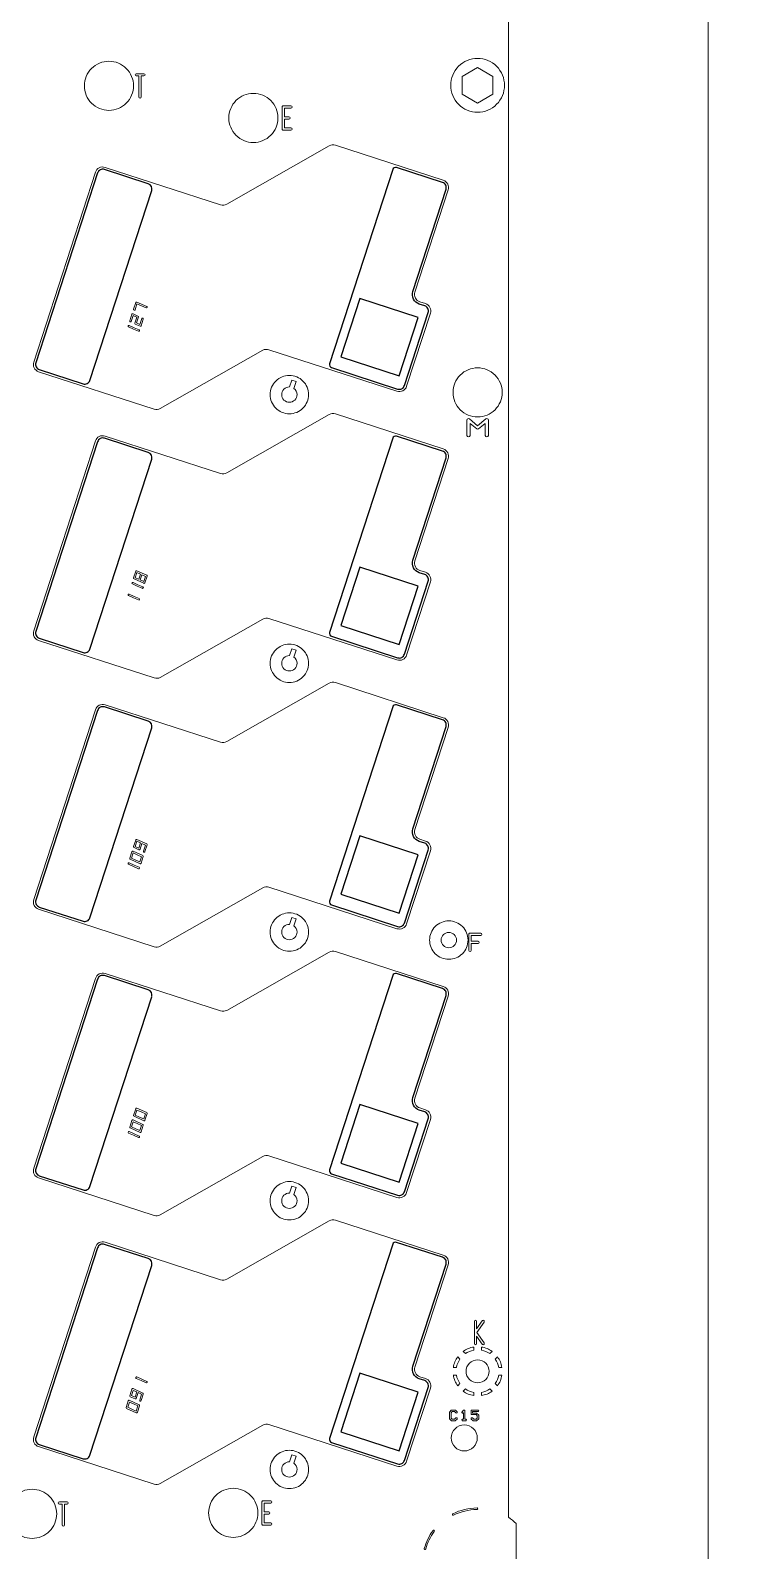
# Model space of a CAD drawing. Extents: x 2864 to 3941, y 2420 to 3182.
# Drawn here: x 3734.1 to 3779.4, y 2861.3 to 2960.3 of the extents above; entities that cross this region are included whole.
import ezdxf

# ---------------------------------------------------------------- set-up
doc = ezdxf.new("R2010")
doc.units = 0
doc.layers.get('0').update_dxf_attribs({"lineweight": 0})
for name, color, linetype in [('barcode', 1, 'Continuous'), ('susa-b', 2, 'Continuous'), ('susb-b', 3, 'Continuous')]:
    doc.layers.add(name, color=color, linetype=linetype)

msp = doc.modelspace()

# ---------------------------------------------------------------- linework, layer by layer
for p, q in [((3762.952, 2874.321), (3762.952, 2874.524)), ((3762.051, 2873.741), (3761.907, 2873.884)), ((3761.907, 2872.003), (3762.051, 2872.146)), ((3762.326, 2869.723), (3762.425, 2869.723))]:
    msp.add_line(p, q)
at = {"linetype": 'Continuous'}
for points in [[(3778.202, 2664.943), (3778.202, 2860.243), (3779.202, 2860.243, 1), (3779.202, 2860.643), (3778.202, 2860.643), (3778.202, 3063.443), (3778.202, 3080.243), (3779.202, 3080.243, 1), (3779.202, 3080.643), (3778.202, 3080.643), (3778.202, 3101.943), (3765.202, 3101.943), (3511.202, 3101.943), (3498.202, 3101.943), (3498.202, 3080.643), (3497.202, 3080.643, 1), (3497.202, 3080.243), (3498.202, 3080.243), (3498.202, 3063.443)], [(3511.202, 3063.443), (3765.202, 3063.443), (3765.202, 3060.693, 0.414215), (3763.952, 3059.443, 0.414215), (3765.202, 3058.193), (3765.202, 3053.437, -0.044688), (3765.702, 3053.034), (3765.702, 3047.853, -0.044688), (3765.202, 3047.45), (3765.202, 2863.437, -0.044688), (3765.702, 2863.034), (3765.702, 2857.853, -0.044688), (3765.202, 2857.45), (3765.202, 2673.437, -0.044688)], [(3751.049, 2953.77, 1), (3751.049, 2953.92), (3750.627, 2953.92), (3750.627, 2954.49), (3750.925, 2954.49, 1), (3750.925, 2954.64), (3750.627, 2954.64), (3750.627, 2955.21), (3751.049, 2955.21, 1), (3751.049, 2955.36), (3750.552, 2955.36, 0.414241), (3750.477, 2955.285), (3750.477, 2954.565)], [(3750.477, 2954.565), (3750.477, 2953.845, 0.414241), (3750.552, 2953.77), (3751.049, 2953.77)], [(3763.9, 2933.898), (3763.9, 2934.891, 0.63678), (3763.736, 2934.968), (3763.204, 2934.525), (3762.672, 2934.968, 0.63678), (3762.508, 2934.891), (3762.508, 2933.898, 1), (3762.708, 2933.898), (3762.708, 2934.678)], [(3762.708, 2934.678), (3763.14, 2934.318, 0.362064), (3763.268, 2934.318), (3763.7, 2934.678)], [(3763.7, 2934.678), (3763.7, 2933.898, 1), (3763.9, 2933.898)], [(3763.406, 2901.323, 1), (3763.406, 2901.473), (3762.71, 2901.473, 0.414241), (3762.635, 2901.398), (3762.635, 2900.876)], [(3762.635, 2900.876), (3762.635, 2900.355, 1), (3762.785, 2900.355), (3762.785, 2900.801), (3763.232, 2900.801, 1), (3763.232, 2900.951), (3762.785, 2900.951), (3762.785, 2901.323), (3763.406, 2901.323)], [(3763.138, 2875.712), (3763.138, 2876.192, 1), (3762.988, 2876.192), (3762.988, 2874.751, 1), (3763.138, 2874.751), (3763.138, 2875.231)], [(3763.621, 2874.794), (3763.154, 2875.471), (3763.621, 2876.149, 1), (3763.498, 2876.234), (3763.138, 2875.712)], [(3763.138, 2875.231), (3763.498, 2874.709, 1), (3763.621, 2874.794)], [(3762.261, 2874.238), (3762.404, 2874.094, -0.106991), (3762.952, 2874.321)], [(3763.452, 2874.524), (3763.452, 2874.321, -0.106992), (3763.999, 2874.094), (3764.142, 2874.238)], [(3761.621, 2873.193), (3761.824, 2873.193, -0.106992), (3762.051, 2873.741)], [(3764.496, 2873.884), (3764.352, 2873.741, -0.106991), (3764.579, 2873.193), (3764.782, 2873.193)], [(3762.051, 2872.146, -0.106993), (3761.824, 2872.693), (3761.621, 2872.693)], [(3764.782, 2872.693), (3764.579, 2872.693, -0.106992), (3764.352, 2872.146), (3764.496, 2872.003)], [(3762.952, 2871.363), (3762.952, 2871.566, -0.106992), (3762.404, 2871.793), (3762.261, 2871.649)], [(3764.142, 2871.649), (3763.999, 2871.793, -0.106991), (3763.452, 2871.566), (3763.452, 2871.363)], [(3762.425, 2869.723, 1), (3762.425, 2869.823), (3762.376, 2869.823), (3762.376, 2870.369, 0.669786), (3762.29, 2870.404), (3762.191, 2870.305, 1), (3762.262, 2870.234), (3762.276, 2870.248)], [(3762.276, 2870.248), (3762.276, 2869.823), (3762.227, 2869.823, 1), (3762.227, 2869.723), (3762.326, 2869.723)], [(3749.738, 2862.923, 1), (3749.738, 2863.073), (3749.317, 2863.073), (3749.317, 2863.643), (3749.614, 2863.643, 1), (3749.614, 2863.793), (3749.317, 2863.793), (3749.317, 2864.364), (3749.738, 2864.364, 1), (3749.738, 2864.514), (3749.242, 2864.514, 0.414241), (3749.167, 2864.439), (3749.167, 2863.718)], [(3749.167, 2863.718), (3749.167, 2862.998, 0.414241), (3749.242, 2862.923), (3749.738, 2862.923)], [(3761.591, 2863.663, 1), (3761.635, 2863.573, -0.113856), (3763.165, 2863.943)]]:
    msp.add_lwpolyline(points, format="xyb", dxfattribs=at)
for points in [[(3740.81, 2956.661, 0.414214), (3739.21, 2958.261, 0.414214), (3737.61, 2956.661, 0.414214), (3739.21, 2955.061, 0.414214)], [(3764.952, 2956.693, 0.414215), (3763.202, 2958.443, 0.414215), (3761.452, 2956.693, 0.414215), (3763.202, 2954.943, 0.414215)], [(3741.488, 2957.301, 1), (3741.488, 2957.451), (3741.24, 2957.451), (3740.992, 2957.451, 1), (3740.992, 2957.301), (3741.165, 2957.301), (3741.165, 2955.936, 1), (3741.315, 2955.936), (3741.315, 2957.301)], [(3750.21, 2954.57, 0.414215), (3748.61, 2956.17, 0.414215), (3747.01, 2954.57, 0.414215), (3748.61, 2952.97, 0.414215)], [(3761.29, 2949.88, 0.41422), (3760.968, 2950.51), (3753.948, 2952.792, 0.211093), (3753.546, 2952.75), (3746.879, 2948.951, -0.211093), (3746.477, 2948.91), (3738.961, 2951.352, 0.41422), (3738.331, 2951.031), (3734.314, 2938.668, 0.414215), (3734.635, 2938.038), (3742.151, 2935.595, 0.211093), (3742.553, 2935.637), (3749.22, 2939.436, -0.211091), (3749.622, 2939.477), (3757.951, 2936.77, 0.414218), (3758.581, 2937.091), (3760.126, 2941.847, 0.414217), (3759.805, 2942.477), (3759.447, 2942.593, -0.414216), (3759.126, 2943.223)], [(3741.667, 2942.288), (3741.025, 2942.574, 0.447551), (3740.957, 2942.544), (3740.816, 2942.112, 1), (3740.911, 2942.081), (3741.035, 2942.46), (3741.626, 2942.196, 1)], [(3741.447, 2941.466, 1), (3741.351, 2941.497), (3741.228, 2941.117), (3740.999, 2941.22), (3741.126, 2941.609, 0.385532), (3741.098, 2941.67), (3740.777, 2941.813, 0.447551), (3740.709, 2941.783), (3740.569, 2941.351, 1), (3740.664, 2941.32), (3740.787, 2941.699), (3741.017, 2941.597), (3740.89, 2941.208, 0.385532), (3740.917, 2941.147), (3741.238, 2941.003, 0.447551), (3741.306, 2941.034)], [(3741.172, 2940.766), (3740.851, 2940.909), (3740.53, 2941.053, 1), (3740.489, 2940.961), (3740.81, 2940.818), (3741.131, 2940.675, 1)], [(3752.202, 2936.551, 0.414215), (3750.952, 2937.801, 0.414215), (3749.702, 2936.551, 0.414215), (3750.952, 2935.301, 0.414215)], [(3751.452, 2936.551, -0.414217), (3750.952, 2936.051, -0.414217), (3750.452, 2936.551, -0.414217), (3750.952, 2937.051, -0.002897), (3750.957, 2937.051), (3751.103, 2937.502), (3751.388, 2937.409), (3751.242, 2936.958, -0.242589)], [(3764.802, 2936.693, 0.414215), (3763.202, 2938.293, 0.414215), (3761.602, 2936.693, 0.414215), (3763.202, 2935.093, 0.414215)], [(3761.29, 2932.38, 0.41422), (3760.968, 2933.01), (3753.948, 2935.292, 0.211093), (3753.546, 2935.25), (3746.879, 2931.451, -0.211093), (3746.477, 2931.41), (3738.961, 2933.852, 0.41422), (3738.331, 2933.531), (3734.314, 2921.168, 0.414215), (3734.635, 2920.538), (3742.151, 2918.095, 0.211093), (3742.553, 2918.137), (3749.22, 2921.936, -0.211091), (3749.622, 2921.977), (3757.951, 2919.27, 0.414218), (3758.581, 2919.591), (3760.126, 2924.347, 0.414217), (3759.805, 2924.977), (3759.447, 2925.093, -0.414216), (3759.126, 2925.723)], [(3741.694, 2924.726, 0.385532), (3741.667, 2924.788), (3741.025, 2925.074, 0.447551), (3740.957, 2925.044), (3740.816, 2924.612, 0.385532), (3740.844, 2924.551), (3741.485, 2924.264, 0.447551), (3741.554, 2924.295)], [(3741.172, 2923.266), (3740.851, 2923.409), (3740.53, 2923.553, 1), (3740.489, 2923.461), (3740.81, 2923.318), (3741.131, 2923.175, 1)], [(3741.419, 2924.027), (3741.098, 2924.17), (3740.777, 2924.313, 1), (3740.737, 2924.222), (3741.058, 2924.079), (3741.379, 2923.935, 1)], [(3752.202, 2919.051, 0.414215), (3750.952, 2920.301, 0.414215), (3749.702, 2919.051, 0.414215), (3750.952, 2917.801, 0.414215)], [(3751.452, 2919.051, -0.414217), (3750.952, 2918.551, -0.414217), (3750.452, 2919.051, -0.414217), (3750.952, 2919.551, -0.002897), (3750.957, 2919.551), (3751.103, 2920.002), (3751.388, 2919.909), (3751.242, 2919.458, -0.242589)], [(3761.29, 2914.88, 0.41422), (3760.968, 2915.51), (3753.948, 2917.792, 0.211093), (3753.546, 2917.75), (3746.879, 2913.951, -0.211093), (3746.477, 2913.91), (3738.961, 2916.352, 0.41422), (3738.331, 2916.031), (3734.314, 2903.668, 0.414215), (3734.635, 2903.038), (3742.151, 2900.595, 0.211093), (3742.553, 2900.637), (3749.22, 2904.436, -0.211091), (3749.622, 2904.477), (3757.951, 2901.77, 0.414218), (3758.581, 2902.091), (3760.126, 2906.847, 0.414217), (3759.805, 2907.477), (3759.447, 2907.593, -0.414216), (3759.126, 2908.223)], [(3741.446, 2906.465, 0.385532), (3741.419, 2906.527), (3740.777, 2906.813, 0.447551), (3740.709, 2906.783), (3740.569, 2906.351, 0.385532), (3740.596, 2906.29), (3741.238, 2906.003, 0.447551), (3741.306, 2906.034)], [(3741.694, 2907.226, 0.385532), (3741.667, 2907.288), (3741.025, 2907.574, 0.447551), (3740.957, 2907.544), (3740.816, 2907.112, 0.385532), (3740.844, 2907.051), (3741.165, 2906.908, 0.447551), (3741.233, 2906.938), (3741.356, 2907.317), (3741.585, 2907.215), (3741.458, 2906.825, 1), (3741.553, 2906.794)], [(3741.172, 2905.766), (3740.851, 2905.909), (3740.53, 2906.053, 1), (3740.489, 2905.961), (3740.81, 2905.818), (3741.131, 2905.675, 1)], [(3752.202, 2901.551, 0.414215), (3750.952, 2902.801, 0.414215), (3749.702, 2901.551, 0.414215), (3750.952, 2900.301, 0.414215)], [(3751.452, 2901.551, -0.414217), (3750.952, 2901.051, -0.414217), (3750.452, 2901.551, -0.414217), (3750.952, 2902.051, -0.002897), (3750.957, 2902.051), (3751.103, 2902.502), (3751.388, 2902.409), (3751.242, 2901.958, -0.242589)], [(3762.577, 2901.026, 0.414215), (3761.327, 2902.276, 0.414215), (3760.077, 2901.026, 0.414215), (3761.327, 2899.776, 0.414215)], [(3761.827, 2901.026, -0.414217), (3761.327, 2900.526, -0.414217), (3760.827, 2901.026, -0.414217), (3761.327, 2901.526, -0.414217)], [(3761.29, 2897.38, 0.41422), (3760.968, 2898.01), (3753.948, 2900.292, 0.211093), (3753.546, 2900.25), (3746.879, 2896.451, -0.211093), (3746.477, 2896.41), (3738.961, 2898.852, 0.41422), (3738.331, 2898.531), (3734.314, 2886.168, 0.414215), (3734.635, 2885.538), (3742.151, 2883.095, 0.211093), (3742.553, 2883.137), (3749.22, 2886.936, -0.211091), (3749.622, 2886.977), (3757.951, 2884.27, 0.414218), (3758.581, 2884.591), (3760.126, 2889.347, 0.414217), (3759.805, 2889.977), (3759.447, 2890.093, -0.414216), (3759.126, 2890.723)], [(3741.694, 2889.726, 0.385532), (3741.667, 2889.788), (3741.025, 2890.074, 0.447551), (3740.957, 2890.044), (3740.816, 2889.612, 0.385532), (3740.844, 2889.551), (3741.485, 2889.264, 0.447551), (3741.554, 2889.295)], [(3741.446, 2888.965, 0.385532), (3741.419, 2889.027), (3740.777, 2889.313, 0.447551), (3740.709, 2889.283), (3740.569, 2888.851, 0.385532), (3740.596, 2888.79), (3741.238, 2888.503, 0.447551), (3741.306, 2888.534)], [(3741.172, 2888.266), (3740.851, 2888.409), (3740.53, 2888.553, 1), (3740.489, 2888.461), (3740.81, 2888.318), (3741.131, 2888.175, 1)], [(3752.202, 2884.051, 0.414215), (3750.952, 2885.301, 0.414215), (3749.702, 2884.051, 0.414215), (3750.952, 2882.801, 0.414215)], [(3751.452, 2884.051, -0.414217), (3750.952, 2883.551, -0.414217), (3750.452, 2884.051, -0.414217), (3750.952, 2884.551, -0.002897), (3750.957, 2884.551), (3751.103, 2885.002), (3751.388, 2884.909), (3751.242, 2884.458, -0.242589)], [(3761.29, 2879.88, 0.41422), (3760.968, 2880.51), (3753.948, 2882.792, 0.211093), (3753.546, 2882.75), (3746.879, 2878.951, -0.211093), (3746.477, 2878.91), (3738.961, 2881.352, 0.41422), (3738.331, 2881.031), (3734.314, 2868.668, 0.414215), (3734.635, 2868.038), (3742.151, 2865.595, 0.211093), (3742.553, 2865.637), (3749.22, 2869.436, -0.211091), (3749.622, 2869.477), (3757.951, 2866.77, 0.414218), (3758.581, 2867.091), (3760.126, 2871.847, 0.414217), (3759.805, 2872.477), (3759.447, 2872.593, -0.414216), (3759.126, 2873.223)], [(3763.952, 2872.943, 0.414216), (3763.202, 2873.693, 0.414216), (3762.452, 2872.943, 0.414216), (3763.202, 2872.193, 0.414216)], [(3741.667, 2872.288), (3741.346, 2872.431), (3741.025, 2872.574, 1), (3740.984, 2872.483), (3741.305, 2872.34), (3741.626, 2872.196, 1)], [(3741.446, 2871.465, 0.385532), (3741.419, 2871.527), (3740.777, 2871.813, 0.447551), (3740.709, 2871.783), (3740.569, 2871.351, 0.385532), (3740.596, 2871.29), (3740.917, 2871.147, 0.447551), (3740.985, 2871.177), (3741.108, 2871.556), (3741.338, 2871.454), (3741.211, 2871.065, 1), (3741.306, 2871.034)], [(3741.199, 2870.705, 0.385532), (3741.172, 2870.766), (3740.53, 2871.053, 0.447551), (3740.462, 2871.022), (3740.322, 2870.591, 0.385532), (3740.349, 2870.529), (3740.991, 2870.243, 0.447551), (3741.059, 2870.273)], [(3761.86, 2869.837, 1), (3761.789, 2869.908), (3761.705, 2869.823), (3761.547, 2869.823), (3761.477, 2869.893), (3761.477, 2870.249), (3761.547, 2870.319), (3761.705, 2870.319), (3761.789, 2870.234, 1), (3761.86, 2870.305), (3761.761, 2870.404, 0.200121), (3761.725, 2870.419), (3761.527, 2870.419, 0.200121), (3761.491, 2870.404), (3761.392, 2870.305, 0.200121), (3761.377, 2870.27), (3761.377, 2869.872, 0.200121), (3761.392, 2869.837), (3761.491, 2869.738, 0.200121), (3761.527, 2869.723), (3761.725, 2869.723, 0.200121), (3761.761, 2869.738)], [(3763.275, 2869.872), (3763.275, 2870.071, 0.200121), (3763.26, 2870.107), (3763.161, 2870.206, 0.200121), (3763.125, 2870.22), (3762.877, 2870.22), (3762.877, 2870.319), (3763.225, 2870.319, 1), (3763.225, 2870.419), (3762.827, 2870.419, 0.414253), (3762.777, 2870.369), (3762.777, 2870.17, 0.414253), (3762.827, 2870.12), (3763.105, 2870.12), (3763.175, 2870.05), (3763.175, 2869.893), (3763.105, 2869.823), (3762.947, 2869.823), (3762.863, 2869.908, 1), (3762.792, 2869.837), (3762.891, 2869.738, 0.200121), (3762.927, 2869.723), (3763.125, 2869.723, 0.200121), (3763.161, 2869.738), (3763.26, 2869.837, 0.200121)], [(3763.181, 2868.606, 0.414215), (3762.331, 2869.456, 0.414215), (3761.481, 2868.606, 0.414215), (3762.331, 2867.756, 0.414215)], [(3752.202, 2866.551, 0.414215), (3750.952, 2867.801, 0.414215), (3749.702, 2866.551, 0.414215), (3750.952, 2865.301, 0.414215)], [(3751.452, 2866.551, -0.414217), (3750.952, 2866.051, -0.414217), (3750.452, 2866.551, -0.414217), (3750.952, 2867.051, -0.002897), (3750.957, 2867.051), (3751.103, 2867.502), (3751.388, 2867.409), (3751.242, 2866.958, -0.242589)], [(3735.81, 2863.661, 0.414214), (3734.21, 2865.261, 0.414214), (3732.61, 2863.661, 0.414214), (3734.21, 2862.061, 0.414214)], [(3748.899, 2863.724, 0.414215), (3747.299, 2865.324, 0.414215), (3745.699, 2863.724, 0.414215), (3747.299, 2862.124, 0.414215)], [(3736.488, 2864.301, 1), (3736.488, 2864.451), (3736.24, 2864.451), (3735.992, 2864.451, 1), (3735.992, 2864.301), (3736.165, 2864.301), (3736.165, 2862.936, 1), (3736.315, 2862.936), (3736.315, 2864.301)], [(3760.384, 2862.52, 1), (3760.304, 2862.579, 0.091503), (3759.732, 2861.404, 1), (3759.829, 2861.377, -0.091503)]]:
    msp.add_lwpolyline(points, format="xyb", close=True, dxfattribs=at)
for points in [[(3764.202, 2956.116), (3763.202, 2955.539), (3762.202, 2956.116), (3762.202, 2957.271), (3763.202, 2957.848), (3764.202, 2957.271)], [(3741.264, 2924.858), (3741.155, 2924.522), (3740.925, 2924.624), (3741.035, 2924.96)], [(3741.585, 2924.715), (3741.475, 2924.378), (3741.246, 2924.481), (3741.356, 2924.817)], [(3741.264, 2907.358), (3741.155, 2907.022), (3740.925, 2907.124), (3741.035, 2907.46)], [(3741.338, 2906.454), (3741.228, 2906.117), (3740.958, 2906.238), (3740.678, 2906.363), (3740.787, 2906.699), (3741.058, 2906.579)], [(3741.585, 2889.715), (3741.475, 2889.378), (3741.205, 2889.499), (3740.925, 2889.624), (3741.035, 2889.96), (3741.305, 2889.84)], [(3741.338, 2888.954), (3741.228, 2888.617), (3740.958, 2888.738), (3740.678, 2888.863), (3740.787, 2889.199), (3741.058, 2889.079)], [(3741.017, 2871.597), (3740.907, 2871.261), (3740.678, 2871.363), (3740.787, 2871.699)], [(3741.09, 2870.693), (3740.981, 2870.357), (3740.711, 2870.477), (3740.431, 2870.602), (3740.54, 2870.939), (3740.81, 2870.818)]]:
    msp.add_lwpolyline(points, close=True, dxfattribs=at)
for centre, radius, start, end in [((3763.202, 2872.943), 1.6, 98.98922, 126.0106), ((3763.202, 2872.943), 1.6, 53.9894, 81.01078), ((3763.202, 2872.943), 1.6, 143.9894, 171.01078), ((3763.202, 2872.943), 1.6, 8.98922, 36.0106), ((3763.202, 2872.943), 1.6, 188.98939, 216.01078), ((3763.202, 2872.943), 1.6, 323.9894, 351.01078), ((3763.202, 2872.943), 1.6, 233.98937, 261.01066), ((3763.202, 2872.943), 1.6, 278.98922, 306.0106), ((3763.202, 2860.443), 3.6, 90.6047, 116.58632), ((3763.164, 2863.993), 0.05, 270.60448, 90.60448)]:
    msp.add_arc(centre, radius, start, end)
at = {"layer": 'barcode', "linetype": 'Continuous'}
for points in [[(3755.529, 2942.812), (3754.293, 2939.007), (3758.097, 2937.771), (3759.333, 2941.576)], [(3755.529, 2925.312), (3754.293, 2921.507), (3758.097, 2920.271), (3759.333, 2924.076)], [(3755.529, 2907.812), (3754.293, 2904.007), (3758.097, 2902.771), (3759.333, 2906.576)], [(3755.529, 2890.312), (3754.293, 2886.507), (3758.097, 2885.271), (3759.333, 2889.076)], [(3755.529, 2872.812), (3754.293, 2869.007), (3758.097, 2867.771), (3759.333, 2871.576)]]:
    msp.add_lwpolyline(points, close=True, dxfattribs=at)
at = {"layer": 'susa-b'}
for p, q in [((3737.976, 2937.478), (3741.993, 2949.841)), ((3737.976, 2919.978), (3741.993, 2932.341)), ((3737.976, 2902.478), (3741.993, 2914.841)), ((3737.976, 2884.978), (3741.993, 2897.341)), ((3737.976, 2867.478), (3741.993, 2879.841))]:
    msp.add_line(p, q, dxfattribs=at)
at = {"layer": 'susa-b', "linetype": 'Continuous'}
for points in [[(3741.769, 2950.282), (3738.915, 2951.21, 0.414216), (3738.474, 2950.985), (3734.456, 2938.621, 0.414218), (3734.681, 2938.18), (3737.535, 2937.253)], [(3741.769, 2932.782), (3738.915, 2933.71, 0.414216), (3738.474, 2933.485), (3734.456, 2921.121, 0.414218), (3734.681, 2920.68), (3737.535, 2919.753)], [(3741.769, 2915.282), (3738.915, 2916.21, 0.414216), (3738.474, 2915.985), (3734.456, 2903.621, 0.414218), (3734.681, 2903.18), (3737.535, 2902.253)], [(3741.769, 2897.782), (3738.915, 2898.71, 0.414216), (3738.474, 2898.485), (3734.456, 2886.121, 0.414218), (3734.681, 2885.68), (3737.535, 2884.753)], [(3741.769, 2880.282), (3738.915, 2881.21, 0.414216), (3738.474, 2880.985), (3734.456, 2868.621, 0.414218), (3734.681, 2868.18), (3737.535, 2867.253)]]:
    msp.add_lwpolyline(points, format="xyb", dxfattribs=at)
at = {"layer": 'susa-b'}
for centre, start, end in [((3741.66, 2949.95), 341.99977, 71.99977), ((3737.643, 2937.586), 251.99971, 342.0001), ((3741.66, 2932.45), 341.99977, 71.99977), ((3737.643, 2920.086), 251.99971, 342.0001), ((3741.66, 2914.95), 341.99977, 71.99977), ((3737.643, 2902.586), 251.99971, 342.0001), ((3741.66, 2897.45), 341.99977, 71.99977), ((3737.643, 2885.086), 251.99971, 342.0001), ((3741.66, 2879.95), 341.99977, 71.99977), ((3737.643, 2867.586), 251.99971, 342.0001)]:
    msp.add_arc(centre, 0.35, start, end, dxfattribs=at)
at = {"layer": 'susb-b'}
for p, q in [((3760.922, 2950.368), (3757.927, 2951.341)), ((3760.922, 2932.868), (3757.927, 2933.841)), ((3760.922, 2915.368), (3757.927, 2916.341)), ((3760.922, 2897.868), (3757.927, 2898.841)), ((3760.922, 2880.368), (3757.927, 2881.341))]:
    msp.add_line(p, q, dxfattribs=at)
at = {"layer": 'susb-b', "linetype": 'Continuous'}
for points in [[(3757.675, 2951.213), (3753.565, 2938.564, 0.414221), (3753.693, 2938.312)], [(3753.693, 2938.312), (3757.997, 2936.913, 0.414222), (3758.438, 2937.138), (3759.984, 2941.893, 0.414218), (3759.759, 2942.334), (3759.401, 2942.45, -0.414217), (3758.984, 2943.269), (3761.147, 2949.927, 0.414216), (3760.922, 2950.368)], [(3757.675, 2933.713), (3753.565, 2921.064, 0.414221), (3753.693, 2920.812)], [(3753.693, 2920.812), (3757.997, 2919.413, 0.414222), (3758.438, 2919.638), (3759.984, 2924.393, 0.414218), (3759.759, 2924.834), (3759.401, 2924.95, -0.414217), (3758.984, 2925.769), (3761.147, 2932.427, 0.414216), (3760.922, 2932.868)], [(3757.675, 2916.213), (3753.565, 2903.564, 0.414221), (3753.693, 2903.312)], [(3753.693, 2903.312), (3757.997, 2901.913, 0.414222), (3758.438, 2902.138), (3759.984, 2906.893, 0.414218), (3759.759, 2907.334), (3759.401, 2907.45, -0.414217), (3758.984, 2908.269), (3761.147, 2914.927, 0.414216), (3760.922, 2915.368)], [(3757.675, 2898.713), (3753.565, 2886.064, 0.414221), (3753.693, 2885.812)], [(3753.693, 2885.812), (3757.997, 2884.413, 0.414222), (3758.438, 2884.638), (3759.984, 2889.393, 0.414218), (3759.759, 2889.834), (3759.401, 2889.95, -0.414217), (3758.984, 2890.769), (3761.147, 2897.427, 0.414216), (3760.922, 2897.868)], [(3757.675, 2881.213), (3753.565, 2868.564, 0.414221), (3753.693, 2868.312)], [(3753.693, 2868.312), (3757.997, 2866.913, 0.414222), (3758.438, 2867.138), (3759.984, 2871.893, 0.414218), (3759.759, 2872.334), (3759.401, 2872.45, -0.414217), (3758.984, 2873.269), (3761.147, 2879.927, 0.414216), (3760.922, 2880.368)]]:
    msp.add_lwpolyline(points, format="xyb", dxfattribs=at)
at = {"layer": 'susb-b'}
for centre in [(3757.865, 2951.151), (3757.865, 2933.651), (3757.865, 2916.151), (3757.865, 2898.651), (3757.865, 2881.151)]:
    msp.add_arc(centre, 0.2, 72.00035, 162.00035, dxfattribs=at)

doc.saveas('drawing.dxf')
